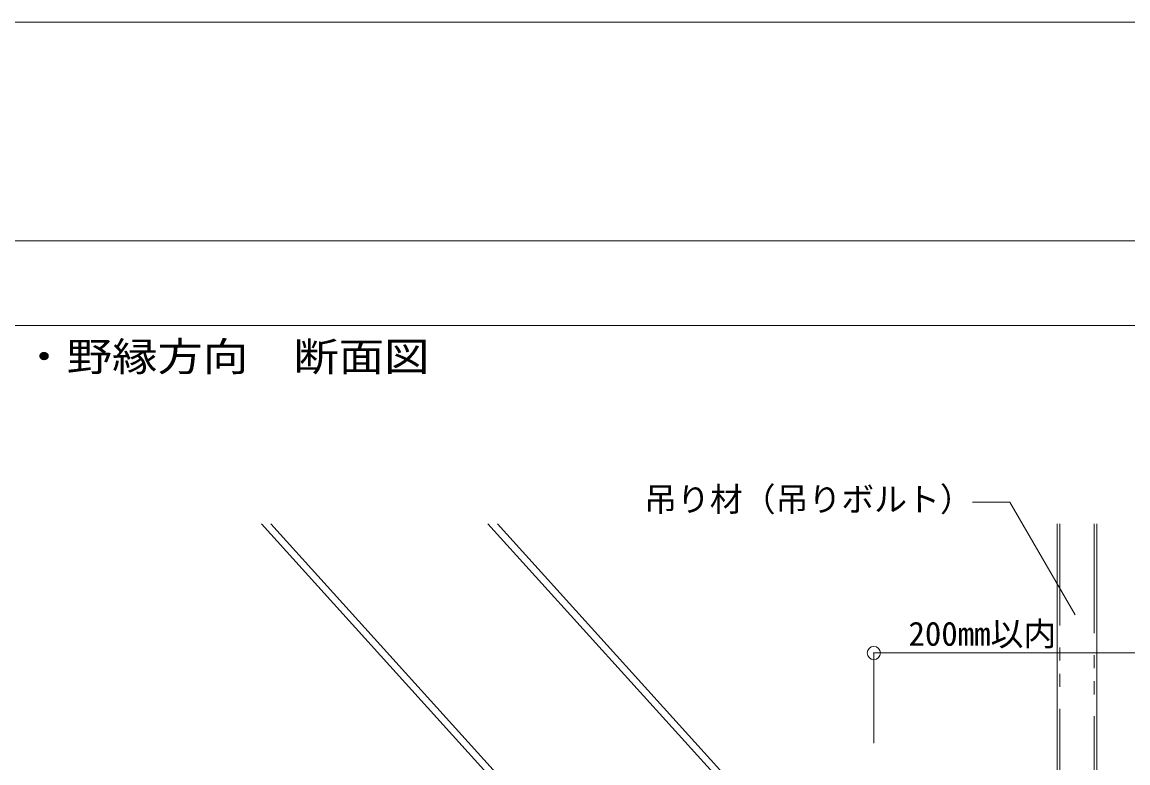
# Model space of a CAD drawing. Units: millimetres on the paper, with parts at other scales. Extents: x -195 to 195, y -140 to 138.
# Drawn here: x 94.2 to 144.7, y 103.7 to 137.5 of the extents above; entities that cross this region are included whole.
import ezdxf
from ezdxf.enums import TextEntityAlignment as Align

# ---------------------------------------------------------------- set-up
doc = ezdxf.new("R2010")
doc.units = ezdxf.units.MM
doc.header["$PDMODE"] = 32
doc.header["$PDSIZE"] = 0.6
doc.linetypes.add('DOUBLE_CHAIN1', pattern=[8.8, 5, -1, 0.6, -0.6, 0.6, -1])
for name, color, linetype, lineweight in [('3-1_吊り材', 7, 'Continuous', 18), ('3-4_ブレース・補強材', 4, 'Continuous', 9), ('3-5_寸法', 4, 'Continuous', 9), ('3-6_文字', 7, 'Continuous', 18), ('4-6_文字', 7, 'Continuous', 18), ('F-2_野縁受け', 3, 'Continuous', 18), ('F-3_野縁', 7, 'Continuous', 18)]:
    doc.layers.add(name, color=color, linetype=linetype, lineweight=lineweight)
doc.styles.add('ＭＳ ゴシック', font='')
doc.styles.get('ＭＳ ゴシック').set_extended_font_data('MS Gothic')

msp = doc.modelspace()

# ---------------------------------------------------------------- linework, layer by layer
at = {"layer": '3-1_吊り材'}
for p, q in [((141.44, 114.583), (141.44, 101.125)), ((143.24, 114.583), (143.24, 101.125))]:
    msp.add_line(p, q, dxfattribs=at)
at = {"layer": '3-1_吊り材', "linetype": 'DOUBLE_CHAIN1'}
for p, q in [((141.553, 101.125), (141.553, 114.583)), ((143.128, 114.583), (143.128, 101.125))]:
    msp.add_line(p, q, dxfattribs=at)
at = {"layer": '3-4_ブレース・補強材'}
for p, q in [((105.098, 114.583), (132.976, 83.747)), ((105.529, 114.583), (133.197, 83.979)), ((115.444, 114.583), (138.277, 89.337)), ((115.875, 114.583), (138.503, 89.564))]:
    msp.add_line(p, q, dxfattribs=at)
at = {"layer": '3-5_寸法'}
for q in [(133.063, 104.555), (145.504, 108.676)]:
    msp.add_line((133.063, 108.676), q, dxfattribs=at)
at = {"layer": '3-5_寸法', "color": 7}
msp.add_point((133.063, 108.676), dxfattribs=at)
at = {"layer": '3-6_文字'}
msp.add_lwpolyline([(137.577, 115.57), (139.28, 115.57), (142.251, 110.425)], dxfattribs=at)
at = {"layer": 'F-2_野縁受け'}
msp.add_lwpolyline([(191.29, 123.637), (2.29, 123.637), (2.29, 67.282)], dxfattribs=at)
at = {"layer": 'F-3_野縁', "color": 3}
for p, q in [((-195, 137.5), (195, 137.5)), ((-195, 127.5), (195, 127.5))]:
    msp.add_line(p, q, dxfattribs=at)
msp.add_lwpolyline([(-195, 137.5), (195, 137.5), (195, -137.5)], dxfattribs=at)

# ---------------------------------------------------------------- texts
at = {"layer": '3-5_寸法', "style": 'ＭＳ ゴシック'}
msp.add_text('200mm以内', height=1.1, dxfattribs=at).set_placement((134.65, 108.676), align=Align.BOTTOM_LEFT)
at = {"layer": '3-6_文字', "style": 'ＭＳ ゴシック'}
msp.add_text('吊り材（吊りボルト）', height=1.1, dxfattribs=at).set_placement((122.577, 114.82), align=Align.BOTTOM_LEFT)
at = {"layer": '4-6_文字', "style": 'ＭＳ ゴシック', "width": 1.15}
msp.add_text('・野縁方向\u3000断面図', height=1.32, dxfattribs=at).set_placement((94.141, 121.162), align=Align.BOTTOM_LEFT)

doc.saveas('drawing.dxf')
